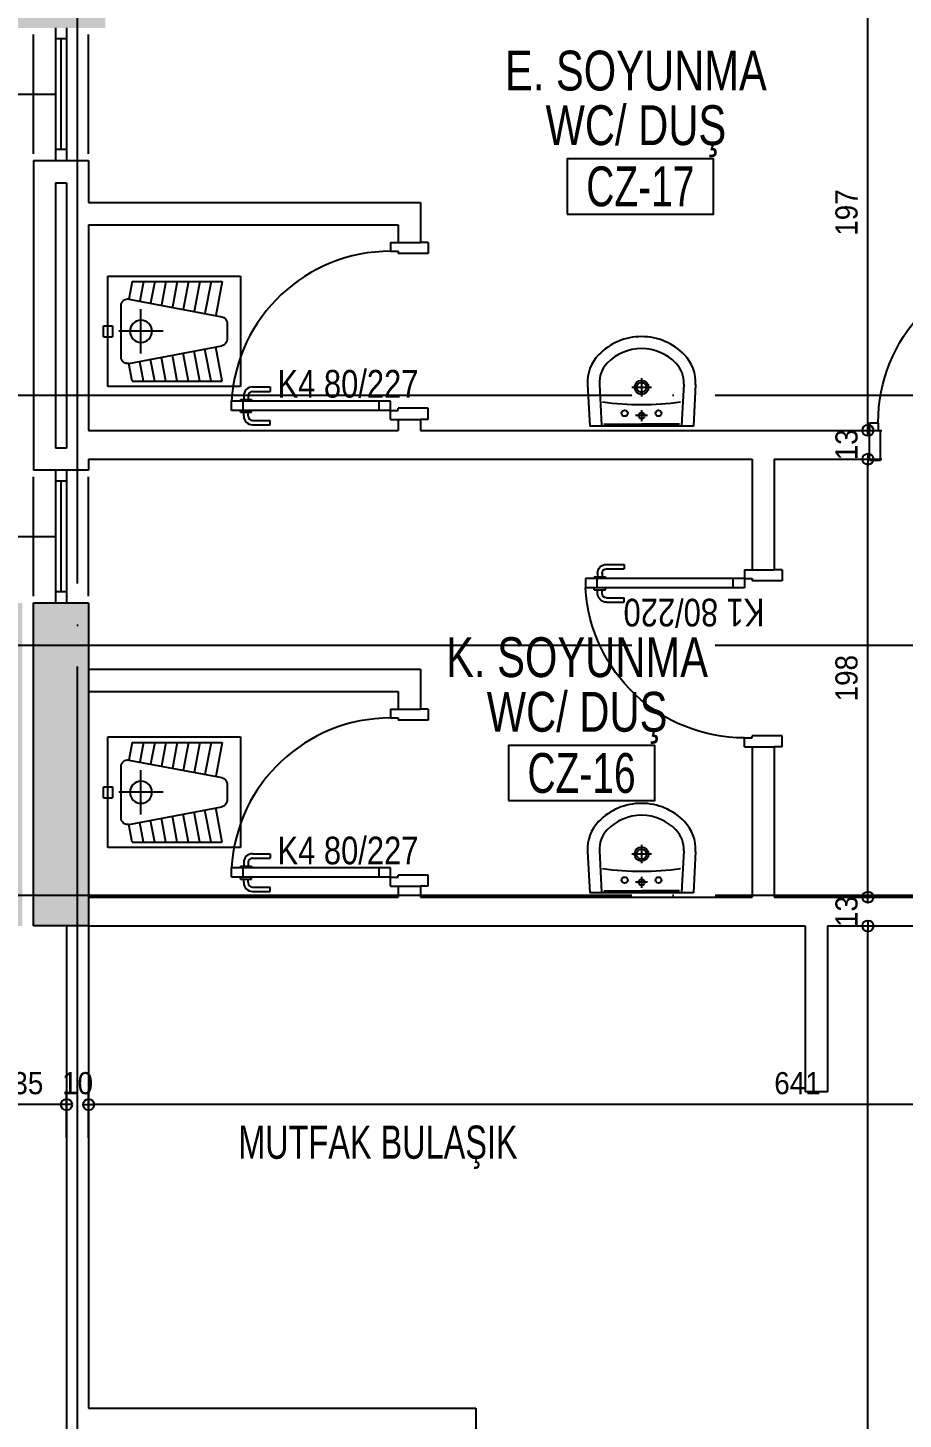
# Model space of a CAD drawing. Extents: x 460786 to 545292, y 30998 to 41694.
# Drawn here: x 489940 to 490335, y 40430 to 41059 of the extents above; entities that cross this region are included whole.
import ezdxf
from ezdxf.enums import TextEntityAlignment as Align

# ---------------------------------------------------------------- set-up
doc = ezdxf.new("R2010")
doc.units = 0
doc.header["$LTSCALE"] = 50
doc.header["$MEASUREMENT"] = 0
doc.header["$PDMODE"] = 35
doc.linetypes.add('DASHDOT', pattern=[5.5, 5, -0.25, 0, -0.25])
doc.layers.get('0').update_dxf_attribs({"linetype": 'CONTINUOUS'})
doc.layers.get('Defpoints').update_dxf_attribs({"linetype": 'CONTINUOUS'})
for name, color, linetype in [('A-Aks Dikey', 12, 'DASHDOT'), ('A-Aks Yatay', 12, 'DASHDOT'), ('A-Betonarme', 6, 'CONTINUOUS'), ('A-Cam', 160, 'CONTINUOUS'), ('A-Duvar', 7, 'CONTINUOUS'), ('A-Gör 2', 40, 'CONTINUOUS'), ('A-Kapı', 2, 'CONTINUOUS'), ('A-mahal adi', 1, 'CONTINUOUS'), ('A-mahal no', 4, 'CONTINUOUS'), ('A-Olcu  IC Yatay', 8, 'CONTINUOUS'), ('A-Olcu Ic Dikey', 8, 'CONTINUOUS'), ('A-Poz-Kapı', 4, 'CONTINUOUS'), ('A-Poz-Pen', 4, 'CONTINUOUS'), ('A-Tarama 1', 9, 'CONTINUOUS'), ('A-Tefris Sıhhi', 100, 'CONTINUOUS'), ('A-Yazı 1', 200, 'CONTINUOUS')]:
    doc.layers.add(name, color=color, linetype=linetype)
doc.styles.add('blkan', font='arial.ttf', dxfattribs={"width": 0.9, "height": 12.5})
doc.styles.get("Standard").update_dxf_attribs({"font": 'arial.ttf', "width": 0.9})
doc.dimstyles.new('EXIT', dxfattribs={"dimscale": 50, "dimtxt": 0.23, "dimasz": 0.03, "dimexe": 0.125, "dimexo": 0.5, "dimgap": 0.09, "dimtad": 1, "dimzin": 1, "dimdsep": 46, "dimtxsty": 'Standard', "dimblk": 'TICK', "dimcen": 0.2, "dimadec": 0, "dimazin": 0, "dimtfac": 1, "dimtix": 1, "dimtofl": 0, "dimtmove": 2, "dimatfit": 3, "dimldrblk": 'TICK', "dimfxl": 1, "dimtolj": 1, "dimtzin": 1, "dimarcsym": 0})

# ---------------------------------------------------------------- blocks, each defined once
blk = doc.blocks.new('kapı L 80p 10')
at = {"ltscale": 20}
for p, q in [((1.55, 69.88), (3.2, 69.88)), ((3.2, 71.38), (4, 71.38)), ((3.2, 71.38), (3.2, 66.38)), ((4, 75.38), (8.2, 75.38)), ((4, 3.5), (4, 75.38)), ((4, 70.17), (8.2, 70.17)), ((8.2, 3.5), (8.2, 75.38)), ((9, 71.38), (8.2, 71.38)), ((9, 71.38), (9, 66.38)), ((10.65, 69.88), (9, 69.88)), ((-2.45, 65.88), (-2.45, 57.88)), ((-0.45, 65.88), (-0.45, 57.88)), ((1.55, 67.88), (3.2, 67.88)), ((3.2, 66.38), (4, 66.38)), ((3.2, 66.38), (4, 66.38)), ((9, 66.38), (8.2, 66.38)), ((10.65, 67.88), (9, 67.88)), ((12.65, 65.88), (12.65, 57.88)), ((14.65, 65.88), (14.65, 57.88)), ((-2.45, 57.88), (-0.45, 57.88)), ((14.65, 57.88), (12.65, 57.88)), ((4, 8.71), (8.2, 8.71)), ((0, 3.5), (4, 3.5)), ((0, 3.5), (0, 0)), ((4, 3.5), (8.2, 3.5)), ((4, 3.5), (4, 0)), ((80, 3.5), (76, 3.5)), ((76, 3.5), (76, 0)), ((80, 3.5), (80, 0)), ((4, 0), (5, 0)), ((5, -13.5), (5, 0)), ((75, -13.5), (75, 0)), ((76, 0), (75, 0)), ((0, -13.5), (0, -10)), ((80, -13.5), (80, -10)), ((0, -13.5), (5, -13.5)), ((80, -13.5), (75, -13.5))]:
    blk.add_line(p, q, dxfattribs=at)
for centre, radius, start, end in [((1.55, 65.88), 4, 90, 180), ((10.65, 65.88), 4, 0, 90), ((1.55, 65.88), 2, 90, 180), ((10.65, 65.88), 2, 0, 90)]:
    blk.add_arc(centre, radius, start, end, dxfattribs=at)
blk.add_arc((4, 3.5), 72, 360, 86.65585)
at = {"layer": 'A-Poz-Kapı', "width": 0.8}
blk.add_attdef('POZNO', (30.17, -9.96), '', height=12.5, rotation=90, dxfattribs=at)
blk = doc.blocks.new('lavabo_4 p')
for p, q in [((46.12, -16.13), (47.13, 2.65)), ((47.13, 2.65), (94.03, 2.65)), ((51.51, -16.42), (52.52, 2.36)), ((53.48, 1.75), (70.58, 1.75)), ((87.68, 1.75), (70.58, 1.75)), ((70.58, -4.63), (70.58, 0.32)), ((89.64, -16.42), (88.63, 2.36)), ((95.03, -16.13), (94.03, 2.65)), ((67.9, -2.15), (73.26, -2.15)), ((70.58, -19.03), (70.58, -10.77)), ((66.11, -14.9), (75.04, -14.9))]:
    blk.add_line(p, q)
for centre, radius in [((62.93, -3.17), 1.36), ((70.58, -2.15), 1.36), ((78.22, -3.17), 1.36), ((70.58, -14.9), 3.16), ((70.58, -14.9), 2.26)]:
    blk.add_circle(centre, radius)
for centre, radius, start, end in [((70.58, -138.06), 130.93, 82.27069, 97.72931), ((64.1, -17.09), 18, 176.93881, 223.97919), ((64.1, -17.09), 12.6, 176.93881, 223.97919), ((77.06, -17.09), 12.6, 316.02081, 3.06119), ((77.06, -17.09), 18, 316.02081, 3.06119), ((70.58, -10.84), 27.01, 223.97919, 316.02081), ((70.58, -10.84), 21.61, 223.97919, 316.02081)]:
    blk.add_arc(centre, radius, start, end)
blk = doc.blocks.new('poz-pk1')
blk.add_line((24.33, 28.66), (24.33, -5.74))
at = {"width": 0.7}
for p in [(17.04, 9.96), (31.55, 9.96)]:
    blk.add_attdef('YAZı', text='', height=12, rotation=90, dxfattribs=at).set_placement(p, align=Align.MIDDLE_CENTER)
blk.add_attdef('POZ', text='', height=12, dxfattribs=at).set_placement((24.33, -14.42), align=Align.MIDDLE_CENTER)
blk = doc.blocks.new('mahal adı')
at = {"layer": 'A-mahal no'}
blk.add_lwpolyline([(-75.6, -73.4), (89.9, -73.4), (89.9, -10.9), (-75.6, -10.9)], close=True, dxfattribs=at)
at = {"layer": 'A-mahal adi', "width": 0.75}
for p in [(2.1, 88.8), (2.1, 27)]:
    blk.add_attdef('MAHALADI', text='', height=45, dxfattribs=at).set_placement(p, align=Align.MIDDLE_CENTER)
at = {"layer": 'A-mahal no', "width": 0.7}
blk.add_attdef('MAHALNO', text='', height=45, dxfattribs=at).set_placement((7.1, -42.1), align=Align.MIDDLE_CENTER)
blk = doc.blocks.new('hela')
for p, q in [((-7.85, 25), (-67.85, 25)), ((-67.85, 25), (-67.85, -25)), ((-59.63, 22.5), (-56.71, 7.11)), ((-18.91, 22.5), (-59.63, 22.5)), ((-54.54, 22.5), (-51.8, 8.04)), ((-49.45, 22.5), (-46.88, 8.97)), ((-44.36, 22.5), (-41.97, 9.9)), ((-39.27, 22.5), (-37.06, 10.84)), ((-34.18, 22.5), (-32.15, 11.77)), ((-29.09, 22.5), (-27.23, 12.7)), ((-24, 22.5), (-22.32, 13.63)), ((-18.91, 22.5), (-17.41, 14.56)), ((-7.85, -25), (-7.85, 25)), ((-17.41, 14.56), (-59.41, 6.6)), ((-22.85, -10), (-22.85, 10)), ((-13.85, -11.61), (-13.85, 11.61)), ((-61.85, 3.65), (-61.85, -3.65)), ((-6, 2.5), (-10, 2.5)), ((-10, 2.5), (-10, -2.5)), ((-6, -2.5), (-6, 2.5)), ((-32.85, 0), (-12.85, 0)), ((-6, -2.5), (-10, -2.5)), ((-59.63, -22.5), (-56.71, -7.11)), ((-17.41, -14.56), (-59.41, -6.6)), ((-54.54, -22.5), (-51.8, -8.04)), ((-49.45, -22.5), (-46.88, -8.97)), ((-44.36, -22.5), (-41.97, -9.9)), ((-39.27, -22.5), (-37.06, -10.84)), ((-34.18, -22.5), (-32.15, -11.77)), ((-29.09, -22.5), (-27.23, -12.7)), ((-24, -22.5), (-22.32, -13.63)), ((-18.91, -22.5), (-17.41, -14.56)), ((-67.85, -25), (-7.85, -25)), ((-18.91, -22.5), (-59.63, -22.5))]:
    blk.add_line(p, q)
blk.add_circle((-22.85, 0), 5)
for centre, start, end in [((-16.85, 11.61), 360, 100.72877), ((-58.85, 3.65), 100.72877, 180), ((-58.85, -3.65), 180, 259.27123), ((-16.85, -11.61), 259.27123, 360)]:
    blk.add_arc(centre, 3, start, end)
blk = doc.blocks.new('TICK', base_point=(53.7, 38.06))
blk.add_line((55.37, 38.06), (52.04, 38.06))
blk.add_circle((53.7, 38.06), 1.67)
blk = doc.blocks.new('*D950')
at = {"layer": 'A-Olcu Ic Dikey', "color": 0, "lineweight": -2, "transparency": 16777216}
for p, q in [((490304.41, 41074.23), (490325.66, 41074.23)), ((490319.41, 40878.73), (490319.41, 41072.73)), ((490304.41, 40877.23), (490325.66, 40877.23))]:
    blk.add_line(p, q, dxfattribs=at)
at = {"layer": 'Defpoints', "color": 0, "transparency": 16777216}
for p in [(490279.41, 41074.23), (490319.41, 41074.23), (490279.41, 40877.23)]:
    blk.add_point(p, dxfattribs=at)
at = {"layer": 'A-Olcu Ic Dikey', "color": 0, "lineweight": -2, "transparency": 16777216, "xscale": 1.5, "yscale": 1.5, "zscale": 1.5}
for p, rotation in [((490319.41, 41074.23), 90), ((490319.41, 40877.23), 270)]:
    blk.add_blockref('TICK', p, dxfattribs=dict(at, rotation=rotation))
at = {"layer": 'A-Olcu Ic Dikey', "color": 0, "transparency": 16777216, "insert": (490309.8, 40975.73), "char_height": 10, "attachment_point": 5, "rotation": 90}
blk.add_mtext('\\A1;197', dxfattribs=at)
blk = doc.blocks.new('*D952')
at = {"layer": 'A-Olcu Ic Dikey', "color": 0, "lineweight": -2, "transparency": 16777216}
for p, q in [((490319.41, 40878.73), (490319.41, 40880.23)), ((490304.41, 40877.23), (490325.66, 40877.23)), ((490304.41, 40864.23), (490325.66, 40864.23)), ((490319.41, 40862.73), (490319.41, 40861.23))]:
    blk.add_line(p, q, dxfattribs=at)
at = {"layer": 'Defpoints', "color": 0, "transparency": 16777216}
for p in [(490279.41, 40877.23), (490279.41, 40864.23), (490319.41, 40864.23)]:
    blk.add_point(p, dxfattribs=at)
at = {"layer": 'A-Olcu Ic Dikey', "color": 0, "lineweight": -2, "transparency": 16777216, "xscale": 1.5, "yscale": 1.5, "zscale": 1.5}
for p, rotation in [((490319.41, 40877.23), 270), ((490319.41, 40864.23), 90)]:
    blk.add_blockref('TICK', p, dxfattribs=dict(at, rotation=rotation))
at = {"layer": 'A-Olcu Ic Dikey', "color": 0, "transparency": 16777216, "insert": (490309.8, 40870.73), "char_height": 10, "attachment_point": 5, "rotation": 90}
blk.add_mtext('\\A1;13', dxfattribs=at)
blk = doc.blocks.new('*D953')
at = {"layer": 'A-Olcu Ic Dikey', "color": 0, "lineweight": -2, "transparency": 16777216}
for p, q in [((490304.41, 40864.23), (490325.66, 40864.23)), ((490319.41, 40667.73), (490319.41, 40862.73)), ((490304.41, 40666.23), (490325.66, 40666.23))]:
    blk.add_line(p, q, dxfattribs=at)
at = {"layer": 'Defpoints', "color": 0, "transparency": 16777216}
for p in [(490279.41, 40864.23), (490319.41, 40864.23), (490279.41, 40666.23)]:
    blk.add_point(p, dxfattribs=at)
at = {"layer": 'A-Olcu Ic Dikey', "color": 0, "lineweight": -2, "transparency": 16777216, "xscale": 1.5, "yscale": 1.5, "zscale": 1.5}
for p, rotation in [((490319.41, 40864.23), 90), ((490319.41, 40666.23), 270)]:
    blk.add_blockref('TICK', p, dxfattribs=dict(at, rotation=rotation))
at = {"layer": 'A-Olcu Ic Dikey', "color": 0, "transparency": 16777216, "insert": (490309.8, 40765.23), "char_height": 10, "attachment_point": 5, "rotation": 90}
blk.add_mtext('\\A1;198', dxfattribs=at)
blk = doc.blocks.new('*D954')
at = {"layer": 'A-Olcu Ic Dikey', "color": 0, "lineweight": -2, "transparency": 16777216}
for p, q in [((490304.41, 40666.23), (490325.66, 40666.23)), ((490319.41, 40667.73), (490319.41, 40669.23)), ((490304.41, 40653.23), (490325.66, 40653.23)), ((490319.41, 40651.73), (490319.41, 40650.23))]:
    blk.add_line(p, q, dxfattribs=at)
at = {"layer": 'Defpoints', "color": 0, "transparency": 16777216}
for p in [(490279.41, 40666.23), (490279.41, 40653.23), (490319.41, 40653.23)]:
    blk.add_point(p, dxfattribs=at)
at = {"layer": 'A-Olcu Ic Dikey', "color": 0, "lineweight": -2, "transparency": 16777216, "xscale": 1.5, "yscale": 1.5, "zscale": 1.5}
for p, rotation in [((490319.41, 40666.23), 270), ((490319.41, 40653.23), 90)]:
    blk.add_blockref('TICK', p, dxfattribs=dict(at, rotation=rotation))
at = {"layer": 'A-Olcu Ic Dikey', "color": 0, "transparency": 16777216, "insert": (490309.8, 40659.73), "char_height": 10, "attachment_point": 5, "rotation": 90}
blk.add_mtext('\\A1;13', dxfattribs=at)
blk = doc.blocks.new('*D955')
at = {"layer": 'A-Olcu Ic Dikey', "color": 0, "lineweight": -2, "transparency": 16777216}
for p, q in [((490304.41, 40653.23), (490325.66, 40653.23)), ((490319.41, 39870.73), (490319.41, 40651.73)), ((490304.41, 39869.23), (490325.66, 39869.23))]:
    blk.add_line(p, q, dxfattribs=at)
at = {"layer": 'Defpoints', "color": 0, "transparency": 16777216}
for p in [(490279.41, 40653.23), (490319.41, 40653.23), (490279.41, 39869.23)]:
    blk.add_point(p, dxfattribs=at)
at = {"layer": 'A-Olcu Ic Dikey', "color": 0, "lineweight": -2, "transparency": 16777216, "xscale": 1.5, "yscale": 1.5, "zscale": 1.5}
for p, rotation in [((490319.41, 40653.23), 90), ((490319.41, 39869.23), 270)]:
    blk.add_blockref('TICK', p, dxfattribs=dict(at, rotation=rotation))
at = {"layer": 'A-Olcu Ic Dikey', "color": 0, "transparency": 16777216, "insert": (490309.8, 40261.23), "char_height": 10, "attachment_point": 5, "rotation": 90}
blk.add_mtext('\\A1;784', dxfattribs=at)
blk = doc.blocks.new('*D998')
at = {"layer": 'A-Olcu  IC Yatay', "color": 0, "lineweight": -2, "transparency": 16777216}
for p, q in [((489922.08, 40557.46), (489922.08, 40578.71)), ((489957.08, 40557.46), (489957.08, 40578.71)), ((489955.58, 40572.46), (489923.58, 40572.46))]:
    blk.add_line(p, q, dxfattribs=at)
at = {"layer": 'Defpoints', "color": 0, "transparency": 16777216}
for p in [(489922.08, 40572.46), (489922.08, 40532.46), (489957.08, 40532.46)]:
    blk.add_point(p, dxfattribs=at)
at = {"layer": 'A-Olcu  IC Yatay', "color": 0, "lineweight": -2, "transparency": 16777216, "xscale": 1.5, "yscale": 1.5, "zscale": 1.5}
for p, rotation in [((489922.08, 40572.46), 180.0000000058721), ((489957.08, 40572.46), 5.872102804005409e-09)]:
    blk.add_blockref('TICK', p, dxfattribs=dict(at, rotation=rotation))
at = {"layer": 'A-Olcu  IC Yatay', "color": 0, "transparency": 16777216, "insert": (489939.58, 40582.07), "char_height": 10, "attachment_point": 5, "rotation": 0}
blk.add_mtext('\\A1;35', dxfattribs=at)
blk = doc.blocks.new('*D999')
at = {"layer": 'A-Olcu  IC Yatay', "color": 0, "lineweight": -2, "transparency": 16777216}
for p, q in [((489957.08016, 40557.46265), (489957.08016, 40578.71265)), ((489967.08016, 40557.46265), (489967.08016, 40578.71265)), ((489955.58016, 40572.46265), (489954.08016, 40572.46265)), ((489968.58016, 40572.46265), (489970.08016, 40572.46265))]:
    blk.add_line(p, q, dxfattribs=at)
at = {"layer": 'Defpoints', "color": 0, "transparency": 16777216}
for p in [(489967.08016, 40572.46265), (489957.08016, 40532.46265), (489967.08016, 40532.46265)]:
    blk.add_point(p, dxfattribs=at)
at = {"layer": 'A-Olcu  IC Yatay', "color": 0, "lineweight": -2, "transparency": 16777216, "xscale": 1.5, "yscale": 1.5, "zscale": 1.5}
blk.add_blockref('TICK', (489957.08016, 40572.46265), dxfattribs=at)
at = {"layer": 'A-Olcu  IC Yatay', "color": 0, "lineweight": -2, "transparency": 16777216, "xscale": 1.5, "yscale": 1.5, "zscale": 1.5, "rotation": 180}
blk.add_blockref('TICK', (489967.08016, 40572.46265), dxfattribs=at)
at = {"layer": 'A-Olcu  IC Yatay', "color": 0, "transparency": 16777216, "insert": (489962.08016, 40582.06838), "char_height": 10, "attachment_point": 5}
blk.add_mtext('\\A1;10', dxfattribs=at)
blk = doc.blocks.new('*D1000')
at = {"layer": 'A-Olcu  IC Yatay', "color": 0, "lineweight": -2, "transparency": 16777216}
for p, q in [((489967.08016, 40557.46265), (489967.08016, 40578.71265)), ((490608.08016, 40557.46265), (490608.08016, 40578.71265)), ((490606.58016, 40572.46265), (489968.58016, 40572.46265))]:
    blk.add_line(p, q, dxfattribs=at)
at = {"layer": 'Defpoints', "color": 0, "transparency": 16777216}
for p in [(489967.08016, 40572.46265), (489967.08016, 40532.46265), (490608.08016, 40532.46265)]:
    blk.add_point(p, dxfattribs=at)
at = {"layer": 'A-Olcu  IC Yatay', "color": 0, "lineweight": -2, "transparency": 16777216, "xscale": 1.5, "yscale": 1.5, "zscale": 1.5}
for p, rotation in [((489967.08016, 40572.46265), 180.000000005878), ((490608.08016, 40572.46265), 5.877938136222838e-09)]:
    blk.add_blockref('TICK', p, dxfattribs=dict(at, rotation=rotation))
at = {"layer": 'A-Olcu  IC Yatay', "color": 0, "transparency": 16777216, "insert": (490287.58016, 40582.06838), "char_height": 10, "attachment_point": 5, "rotation": 0.00000001}
blk.add_mtext('\\A1;641', dxfattribs=at)

msp = doc.modelspace()

# ---------------------------------------------------------------- hatches: boundary and pattern name
at = {"layer": 'A-Tarama 1'}
h = msp.add_hatch(dxfattribs=at)
h.set_pattern_fill('ANSI33', color=256, scale=30, angle=180, style=0)
h.set_pattern_definition([(225, (-3046.124, 1950.459), (5.30330086, -5.30330086), []), (225, (-3051.4276, 1950.459), (5.30330086, -5.30330086), [3.75, -1.875])])
h.paths.add_polyline_path([(489499.08, 40799.23), (489459.08, 40799.23), (489459.08, 40759.23), (489499.08, 40759.23)])
h.paths.add_polyline_path([(489937.08, 40799.23), (489912.08, 40799.23), (489912.08, 40680.2), (489912.08, 40653.23), (489937.08, 40653.23)])
h.paths.add_polyline_path([(489967.08, 40799.23), (489942.08, 40799.23), (489942.08, 40653.23), (489967.08, 40653.23)])
h.paths.add_polyline_path([(489974.58, 41099.23), (489934.58, 41099.23), (489934.58, 41059.23), (489974.58, 41059.23)])
h.paths.add_polyline_path([(490435.08, 41099.23), (490395.08, 41099.23), (490395.08, 41059.23), (490435.08, 41059.23)])
h.paths.add_polyline_path([(490435.08, 40800.2), (490395.08, 40800.2), (490395.08, 40760.2), (490435.08, 40760.2)])
h.paths.add_polyline_path([(490435.08, 40122.2), (490395.08, 40122.2), (490395.08, 40082.2), (490435.08, 40082.2)])
h.paths.add_polyline_path([(490435.08, 39669.2), (490395.08, 39669.2), (490395.08, 39629.2), (490435.08, 39629.2)])
h.paths.add_polyline_path([(489937.08, 39669.2), (489904.08, 39669.2), (489904.08, 39629.2), (489937.08, 39629.2)])
h.paths.add_polyline_path([(489974.08, 39669.2), (489942.08, 39669.2), (489942.08, 39629.2), (489974.08, 39629.2)])
h.paths.add_polyline_path([(489975.08, 40122.2), (489942.08, 40122.2), (489942.08, 40082.2), (489975.08, 40082.2)])
h.paths.add_polyline_path([(489937.08, 40122.2), (489897.08, 40122.2), (489897.08, 40082.2), (489937.08, 40082.2)])
h.paths.add_polyline_path([(489937.08, 38999.2), (489904.58, 38999.2), (489904.58, 38959.2), (489937.08, 38959.2)])
h.paths.add_polyline_path([(489975.08, 38999.2), (489942.08, 38999.2), (489942.08, 38959.2), (489975.08, 38959.2)])
h.paths.add_polyline_path([(490435.08, 38991.2), (490395.08, 38991.2), (490395.08, 38951.2), (490435.08, 38951.2)])
h.paths.add_polyline_path([(489499.08, 38991.2), (489459.08, 38991.2), (489459.08, 38951.2), (489499.08, 38951.2)])
h.paths.add_polyline_path([(489499.08, 39669.2), (489459.08, 39669.2), (489459.08, 39629.2), (489499.08, 39629.2)])
h.paths.add_polyline_path([(489499.08, 40122.2), (489459.08, 40122.2), (489459.08, 40082.2), (489499.08, 40082.2)])

# ---------------------------------------------------------------- linework, layer by layer
at = {"layer": 'A-Aks Dikey', "ltscale": 1.5}
msp.add_line((489962.08, 37919.86), (489962.08, 41265.66), dxfattribs=at)
at = {"layer": 'A-Aks Yatay', "ltscale": 1.5}
for p, q in [((486949.49, 40893.2), (494804.32, 40893.2)), ((486949.49, 40780.2), (494804.32, 40780.2)), ((486949.49, 40667.2), (494804.32, 40667.2))]:
    msp.add_line(p, q, dxfattribs=at)
at = {"layer": 'A-Betonarme'}
for p, q in [((489942.08, 40799.23), (489967.08, 40799.23)), ((489942.08, 40653.23), (489942.08, 40799.23)), ((489967.08, 40799.23), (489967.08, 40653.23)), ((489967.08, 40653.23), (489942.08, 40653.23))]:
    msp.add_line(p, q, dxfattribs=at)
at = {"layer": 'A-Cam'}
for p, q in [((489952.08, 41059.23), (489952.08, 40999.23)), ((489957.08, 41059.23), (489957.08, 40999.23)), ((489957.08, 41054.23), (489952.08, 41054.23)), ((489954.58, 41054.23), (489954.58, 41004.23)), ((489957.08, 41004.23), (489952.08, 41004.23)), ((489952.08, 40859.23), (489952.08, 40799.23)), ((489957.08, 40854.23), (489952.08, 40854.23)), ((489954.58, 40854.23), (489954.58, 40804.23)), ((489957.08, 40859.23), (489957.08, 40799.23)), ((489957.08, 40804.23), (489952.08, 40804.23))]:
    msp.add_line(p, q, dxfattribs=at)
at = {"layer": 'A-Duvar'}
for p, q in [((489942.08, 40999.23), (489967.08, 40999.23)), ((489942.08, 40999.23), (489942.08, 40859.23)), ((489967.08, 40999.23), (489967.08, 40980.23)), ((489952.08, 40989.23), (489952.08, 40869.23)), ((489952.08, 40989.23), (489957.08, 40989.23)), ((489957.08, 40989.23), (489957.08, 40869.23)), ((489967.08, 40980.23), (490117.08, 40980.23)), ((490117.08, 40980.23), (490117.08, 40970.23)), ((489967.08, 40970.23), (490107.08, 40970.23)), ((489967.08, 40970.23), (489967.08, 40877.23)), ((490107.08, 40970.23), (490107.08, 40962.23)), ((490117.08, 40970.23), (490117.08, 40962.23)), ((490107.08, 40962.23), (490117.08, 40962.23)), ((490107.08, 40882.23), (490117.08, 40882.23)), ((490107.08, 40882.23), (490107.08, 40877.23)), ((490117.08, 40882.23), (490117.08, 40877.23)), ((489967.08, 40877.23), (490107.08, 40877.23)), ((490117.08, 40877.23), (490320.08, 40877.23)), ((490320.08, 40864.23), (490320.08, 40877.23)), ((489957.08, 40869.23), (489952.08, 40869.23)), ((489967.08, 40864.23), (490267.08, 40864.23)), ((489967.08, 40864.23), (489967.08, 40859.23)), ((490267.08, 40864.23), (490267.08, 40814.23)), ((490277.08, 40864.23), (490277.08, 40814.23)), ((490277.08, 40864.23), (490320.08, 40864.23)), ((489967.08, 40859.23), (489942.08, 40859.23)), ((490267.08, 40814.23), (490277.08, 40814.23)), ((489967.08, 40769.23), (490117.08, 40769.23)), ((490117.08, 40769.23), (490117.08, 40759.23)), ((489967.08, 40759.23), (490107.08, 40759.23)), ((490107.08, 40759.23), (490107.08, 40751.23)), ((490117.08, 40759.23), (490117.08, 40751.23)), ((490107.08, 40751.23), (490117.08, 40751.23)), ((490267.08, 40734.23), (490277.08, 40734.23)), ((490267.08, 40734.23), (490267.08, 40666.23)), ((490277.08, 40734.23), (490277.08, 40666.23)), ((490107.08, 40671.23), (490117.08, 40671.23)), ((490107.08, 40671.23), (490107.08, 40666.23)), ((490117.08, 40671.23), (490117.08, 40666.23)), ((489967.08, 40666.23), (490107.08, 40666.23)), ((490117.08, 40666.23), (490267.08, 40666.23)), ((490277.08, 40666.23), (490887.08, 40666.23)), ((489957.08, 40653.23), (489957.08, 40122.2)), ((489967.08, 40653.23), (489967.08, 40435.23)), ((489967.08, 40653.23), (490291.08, 40653.23)), ((490291.08, 40653.23), (490291.08, 40578.23)), ((490301.08, 40653.23), (490301.08, 40578.23)), ((490301.08, 40653.23), (490608.08, 40653.23)), ((490301.08, 40578.23), (490291.08, 40578.23)), ((489967.08, 40435.23), (490142.08, 40435.23)), ((490142.08, 40435.23), (490142.08, 40425.23))]:
    msp.add_line(p, q, dxfattribs=at)
at = {"layer": 'A-Gör 2'}
for p, q in [((489942.08, 41002.23), (489942.08, 41056.23)), ((489967.08, 41002.23), (489967.08, 41056.23)), ((489942.08, 40802.23), (489942.08, 40856.23)), ((489967.08, 40802.23), (489967.08, 40856.23))]:
    msp.add_line(p, q, dxfattribs=at)

# ---------------------------------------------------------------- block references
ref = msp.add_blockref('mahal adı', (490213.68, 41004.41), dxfattribs=dict(xscale=0.4, yscale=0.4, zscale=0.4))
ref.add_attrib('MAHALNO', 'CZ-17', dxfattribs={"layer": 'A-mahal no', "height": 18, "width": 0.7}).set_placement((490216.52, 40987.56), align=Align.MIDDLE_CENTER)
ref.add_attrib('MAHALADI', 'WC/ DUŞ', dxfattribs={"layer": 'A-mahal adi', "height": 18, "width": 0.75}).set_placement((490214.51, 41015.22), align=Align.MIDDLE_CENTER)
ref.add_attrib('MAHALADI', 'E. SOYUNMA', dxfattribs={"layer": 'A-mahal adi', "height": 18, "width": 0.75}).set_placement((490214.51, 41039.91), align=Align.MIDDLE_CENTER)
ref = msp.add_blockref('mahal adı', (490187.11, 40739.22), dxfattribs=dict(xscale=0.4, yscale=0.4, zscale=0.4))
ref.add_attrib('MAHALNO', 'CZ-16', dxfattribs={"layer": 'A-mahal no', "height": 18, "width": 0.7}).set_placement((490189.95, 40722.36), align=Align.MIDDLE_CENTER)
ref.add_attrib('MAHALADI', 'WC/ DUŞ', dxfattribs={"layer": 'A-mahal adi', "height": 18, "width": 0.75}).set_placement((490187.93, 40750.03), align=Align.MIDDLE_CENTER)
ref.add_attrib('MAHALADI', 'K. SOYUNMA', dxfattribs={"layer": 'A-mahal adi', "height": 18, "width": 0.75}).set_placement((490187.93, 40774.72), align=Align.MIDDLE_CENTER)
at = {"layer": 'A-Kapı'}
ref = msp.add_blockref('kapı L 80p 10', (490107.08, 40882.23), dxfattribs=dict(at, rotation=90.00000000000001))
ref.add_attrib('POZNO', 'K4 80/227', (490052.5, 40892.07), dxfattribs={"layer": 'A-Poz-Kapı', "height": 12.5, "width": 0.8})
ref = msp.add_blockref('kapı L 80p 10', (490400.08, 40877.23), dxfattribs=dict(at, xscale=-1))
ref.add_attrib('POZNO', 'K1 80/220', (490386.98, 40871.7), dxfattribs={"layer": 'A-Poz-Kapı', "height": 12.5, "rotation": 90, "width": 0.8})
ref = msp.add_blockref('kapı L 80p 10', (490267.08, 40814.23), dxfattribs=dict(at, xscale=-1, rotation=90))
ref.add_attrib('POZNO', 'K1 80/220', (490272.62, 40801.13), dxfattribs={"layer": 'A-Poz-Kapı', "height": 12.5, "rotation": 180, "width": 0.8})
ref = msp.add_blockref('kapı L 80p 10', (490107.08, 40671.23), dxfattribs=dict(at, rotation=90.00000000000001))
ref.add_attrib('POZNO', 'K4 80/227', (490052.5, 40681.07), dxfattribs={"layer": 'A-Poz-Kapı', "height": 12.5, "width": 0.8})
at = {"layer": 'A-Poz-Pen'}
ref = msp.add_blockref('poz-pk1', (489946.1, 41054.58), dxfattribs=dict(at, xscale=-1.041608796296916, yscale=1.041608796296916, zscale=1.041608796296916, rotation=90.00000000032541))
ref.add_attrib('YAZı', '60', dxfattribs={"layer": '0', "height": 12.499, "width": 0.7}).set_placement((489926.54, 41036.67), align=Align.MIDDLE_CENTER)
ref.add_attrib('YAZı', '60', dxfattribs={"layer": '0', "height": 12.499, "width": 0.7}).set_placement((489926.46, 41021.55), align=Align.MIDDLE_CENTER)
ref.add_attrib('POZ', 'P7', dxfattribs={"layer": '0', "height": 12.499, "width": 0.7}).set_placement((489909.57, 41029.29), align=Align.MIDDLE_CENTER)
ref = msp.add_blockref('poz-pk1', (489946.1, 40854.58), dxfattribs=dict(at, xscale=-1.041608796296916, yscale=1.041608796296916, zscale=1.041608796296916, rotation=90.00000000032541))
ref.add_attrib('YAZı', '60', dxfattribs={"layer": '0', "height": 12.499, "width": 0.7}).set_placement((489926.54, 40836.67), align=Align.MIDDLE_CENTER)
ref.add_attrib('YAZı', '60', dxfattribs={"layer": '0', "height": 12.499, "width": 0.7}).set_placement((489926.46, 40821.55), align=Align.MIDDLE_CENTER)
ref.add_attrib('POZ', 'P7', dxfattribs={"layer": '0', "height": 12.499, "width": 0.7}).set_placement((489909.57, 40829.29), align=Align.MIDDLE_CENTER)
at = {"layer": 'A-Tefris Sıhhi', "xscale": -1}
for p in [(489967.87, 40922.04), (489967.87, 40713.65)]:
    msp.add_blockref('hela', p, dxfattribs=at)
at = {"layer": 'A-Tefris Sıhhi', "rotation": 180}
for p in [(490287.66, 40881.79), (490287.66, 40670.79)]:
    msp.add_blockref('lavabo_4 p', p, dxfattribs=at)

# ---------------------------------------------------------------- texts
at = {"layer": 'A-Yazı 1', "style": 'blkan', "width": 0.7}
msp.add_text('MUTFAK BULAŞIK', height=15, dxfattribs=at).set_placement((490034.71, 40547.96))

# ---------------------------------------------------------------- dimensions: what is measured, and where the dimension line sits
at = {"layer": 'A-Olcu  IC Yatay'}
for p1, p2, distance, picture, middle in [((489957.08, 40532.46), (489922.08, 40532.46), -40, '*D998', (489939.58, 40582.07)), ((489957.08, 40532.46), (489967.08, 40532.46), 40, '*D999', (489962.08, 40582.07)), ((490608.08, 40532.46), (489967.08, 40532.46), -40, '*D1000', (490287.58, 40582.07))]:
    dim = msp.add_aligned_dim(p1=p1, p2=p2, distance=distance, dimstyle='EXIT', override={"dimtxt": 0.2, "dimdec": 1, "dimzin": 9, "dimtdec": 1}, dxfattribs=at)
    dim.commit()
    dim.dimension.update_dxf_attribs({"geometry": picture, "text_midpoint": middle})
at = {"layer": 'A-Olcu Ic Dikey'}
for p1, p2, distance, picture, middle in [((490279.41, 40877.23), (490279.41, 41074.23), -40, '*D950', (490309.8, 40975.73)), ((490279.41, 40877.23), (490279.41, 40864.23), 40, '*D952', (490309.8, 40870.73)), ((490279.41, 40666.23), (490279.41, 40864.23), -40, '*D953', (490309.8, 40765.23)), ((490279.41, 40666.23), (490279.41, 40653.23), 40, '*D954', (490309.8, 40659.73)), ((490279.41, 39869.23), (490279.41, 40653.23), -40, '*D955', (490309.8, 40261.23))]:
    dim = msp.add_aligned_dim(p1=p1, p2=p2, distance=distance, dimstyle='EXIT', override={"dimtxt": 0.2, "dimdec": 1, "dimzin": 9, "dimtdec": 1}, dxfattribs=at)
    dim.commit()
    dim.dimension.update_dxf_attribs({"geometry": picture, "text_midpoint": middle})

doc.saveas('drawing.dxf')
